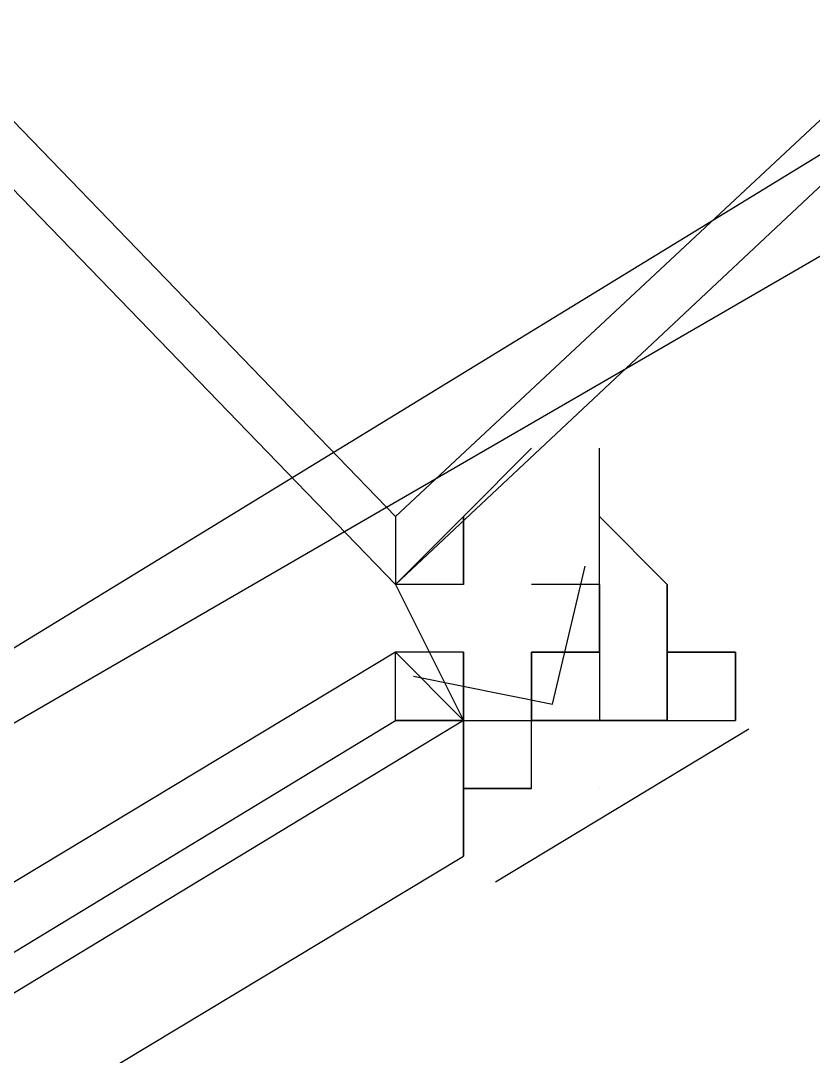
# Model space of a CAD drawing. Header units: feet. Extents: x -84 to 198, y -22 to 181.
# Drawn here: x 131.8464 to 132.002, y 94.0986 to 94.3017 of the extents above; entities that cross this region are included whole.
import ezdxf

# ---------------------------------------------------------------- set-up
doc = ezdxf.new("R2010")
doc.units = ezdxf.units.FT
doc.layers.add('A-LINEA', color=7, linetype='CONTINUOUS')

msp = doc.modelspace()

# ---------------------------------------------------------------- linework, layer by layer
at = {"layer": 'A-LINEA'}
for p, q in [((131.96, 94.2044), (131.96, 94.2044)), ((131.96, 94.2044), (131.96, 94.2044)), ((131.96, 94.2044), (131.96, 94.2044)), ((131.96, 94.2044), (131.96, 94.2044)), ((131.96, 94.1911), (131.96, 94.2044)), ((131.96, 94.2044), (131.96, 94.2044)), ((131.96, 94.2044), (131.96, 94.2044)), ((131.96, 94.2044), (131.96, 94.2044)), ((131.96, 94.2044), (131.96, 94.2044)), ((131.96, 94.2044), (131.96, 94.2044)), ((131.96, 94.2044), (131.96, 94.2044)), ((131.96, 94.1911), (131.96, 94.2044)), ((131.96, 94.2044), (131.96, 94.2044)), ((131.96, 94.2044), (131.96, 94.2044)), ((131.96, 94.1911), (131.9467, 94.1911)), ((131.96, 94.1911), (131.9467, 94.1911)), ((131.96, 94.1911), (131.96, 94.1911)), ((131.96, 94.1911), (131.96, 94.1911)), ((131.96, 94.1911), (131.96, 94.1911)), ((131.96, 94.1911), (131.96, 94.1911)), ((131.96, 94.1911), (131.96, 94.1911)), ((131.96, 94.1911), (131.96, 94.1911)), ((131.96, 94.1778), (131.96, 94.1911)), ((131.96, 94.1911), (131.96, 94.1911)), ((131.96, 94.1911), (131.96, 94.1911)), ((131.96, 94.1911), (131.96, 94.1911)), ((131.96, 94.1911), (131.96, 94.1911)), ((131.96, 94.1911), (131.96, 94.1911)), ((131.96, 94.1911), (131.96, 94.1911)), ((131.96, 94.1911), (131.96, 94.1911)), ((131.96, 94.1911), (131.96, 94.1911)), ((131.96, 94.1911), (131.96, 94.1911)), ((131.96, 94.1911), (131.96, 94.1911)), ((131.96, 94.1911), (131.96, 94.1778)), ((131.96, 94.1911), (131.96, 94.1911)), ((131.96, 94.1911), (131.96, 94.1778)), ((131.96, 94.1911), (131.96, 94.1911)), ((131.96, 94.1911), (131.96, 94.1911)), ((131.96, 94.1911), (131.96, 94.1911)), ((131.96, 94.1911), (131.96, 94.1911)), ((131.96, 94.1911), (131.96, 94.1911)), ((131.96, 94.1911), (131.96, 94.1911)), ((131.96, 94.1911), (131.96, 94.1911)), ((131.96, 94.1778), (131.96, 94.1911)), ((131.96, 94.1911), (131.96, 94.1911)), ((131.96, 94.1911), (131.96, 94.1911)), ((131.96, 94.1911), (131.96, 94.1911)), ((131.96, 94.1911), (131.96, 94.1911)), ((131.96, 94.1911), (131.96, 94.1911)), ((131.96, 94.1911), (131.96, 94.1911)), ((131.96, 94.1911), (131.96, 94.1911)), ((131.96, 94.1911), (131.96, 94.1911)), ((131.96, 94.1911), (131.96, 94.1911)), ((131.96, 94.1911), (131.96, 94.1911)), ((131.96, 94.1911), (131.96, 94.1778)), ((131.96, 94.1911), (131.96, 94.1911)), ((131.96, 94.1911), (131.96, 94.1778)), ((131.96, 94.1911), (131.96, 94.1911)), ((131.9733, 94.1911), (131.9733, 94.1911)), ((131.9733, 94.1911), (131.9733, 94.1911)), ((131.9733, 94.1911), (131.9733, 94.1911)), ((131.9733, 94.1911), (131.9733, 94.1911)), ((131.9733, 94.1911), (131.9733, 94.1911)), ((131.9733, 94.1911), (131.9733, 94.1911)), ((131.9733, 94.1911), (131.9733, 94.1911)), ((131.9733, 94.1911), (131.9733, 94.1911)), ((131.9733, 94.1911), (131.9733, 94.1911)), ((131.9733, 94.1911), (131.9733, 94.1911)), ((131.9733, 94.1911), (131.9733, 94.1911)), ((131.9733, 94.1911), (131.9733, 94.1911)), ((131.9733, 94.1911), (131.9733, 94.1911)), ((131.9733, 94.1911), (131.9733, 94.1911)), ((131.9733, 94.1911), (131.9733, 94.1911)), ((131.9733, 94.1911), (131.9733, 94.1911)), ((131.9733, 94.1911), (131.9733, 94.1911)), ((131.9733, 94.1911), (131.9733, 94.1911)), ((131.9733, 94.1911), (131.9733, 94.1911)), ((131.9733, 94.1911), (131.9733, 94.1911)), ((131.9733, 94.1911), (131.9733, 94.1911)), ((131.9733, 94.1911), (131.9733, 94.1911)), ((131.92, 94.1778), (131.92, 94.1778)), ((131.92, 94.1778), (131.92, 94.1778)), ((131.92, 94.1778), (131.92, 94.1778)), ((131.92, 94.1778), (131.92, 94.1778)), ((131.92, 94.1778), (131.92, 94.1778)), ((131.92, 94.1778), (131.92, 94.1778)), ((131.92, 94.1778), (131.92, 94.1778)), ((131.92, 94.1778), (131.92, 94.1778)), ((131.92, 94.1778), (131.92, 94.1778)), ((131.92, 94.1778), (131.92, 94.1778)), ((131.92, 94.1778), (131.92, 94.1778)), ((131.92, 94.1778), (131.92, 94.1778)), ((131.92, 94.1644), (131.92, 94.1778)), ((131.9333, 94.1778), (131.92, 94.1778)), ((131.92, 94.1778), (131.92, 94.1778)), ((131.92, 94.1778), (131.92, 94.1778)), ((131.92, 94.1778), (131.92, 94.1778)), ((131.92, 94.1778), (131.92, 94.1778)), ((131.92, 94.1778), (131.92, 94.1778)), ((131.92, 94.1778), (131.92, 94.1778)), ((131.92, 94.1778), (131.92, 94.1778)), ((131.92, 94.1778), (131.92, 94.1778)), ((131.92, 94.1778), (131.92, 94.1778)), ((131.92, 94.1778), (131.92, 94.1778)), ((131.92, 94.1778), (131.92, 94.1778)), ((131.92, 94.1778), (131.92, 94.1778)), ((131.92, 94.1644), (131.92, 94.1778)), ((131.9333, 94.1778), (131.92, 94.1778)), ((131.9333, 94.1778), (131.9333, 94.1778)), ((131.9333, 94.1778), (131.9333, 94.1778)), ((131.9333, 94.1778), (131.9333, 94.1644)), ((131.9333, 94.1778), (131.9333, 94.1778)), ((131.9333, 94.1778), (131.9333, 94.1778)), ((131.9333, 94.1778), (131.9333, 94.1778)), ((131.9333, 94.1778), (131.9333, 94.1778)), ((131.9333, 94.1778), (131.9333, 94.1644)), ((131.9333, 94.1778), (131.9333, 94.1778)), ((131.9333, 94.1778), (131.9333, 94.1778)), ((131.9467, 94.1778), (131.96, 94.1778)), ((131.9467, 94.1644), (131.9467, 94.1778)), ((131.9467, 94.1778), (131.9467, 94.1778)), ((131.9467, 94.1778), (131.9467, 94.1778)), ((131.9467, 94.1778), (131.9467, 94.1778)), ((131.9467, 94.1644), (131.9467, 94.1778)), ((131.9467, 94.1778), (131.9467, 94.1778)), ((131.9467, 94.1778), (131.9467, 94.1778)), ((131.9467, 94.1644), (131.9467, 94.1778)), ((131.9467, 94.1778), (131.9467, 94.1778)), ((131.96, 94.1778), (131.9467, 94.1778)), ((131.9467, 94.1778), (131.9467, 94.1778)), ((131.9467, 94.1778), (131.9467, 94.1778)), ((131.9467, 94.1778), (131.9467, 94.1644)), ((131.9467, 94.1778), (131.9467, 94.1778)), ((131.9467, 94.1778), (131.96, 94.1778)), ((131.9467, 94.1644), (131.9467, 94.1778)), ((131.9467, 94.1778), (131.9467, 94.1778)), ((131.9467, 94.1778), (131.9467, 94.1778)), ((131.9467, 94.1778), (131.9467, 94.1778)), ((131.9467, 94.1644), (131.9467, 94.1778)), ((131.9467, 94.1778), (131.9467, 94.1778)), ((131.9467, 94.1778), (131.9467, 94.1778)), ((131.9467, 94.1644), (131.9467, 94.1778)), ((131.9467, 94.1778), (131.9467, 94.1778)), ((131.96, 94.1778), (131.9467, 94.1778)), ((131.9467, 94.1778), (131.9467, 94.1778)), ((131.9467, 94.1778), (131.9467, 94.1778)), ((131.9467, 94.1778), (131.9467, 94.1644)), ((131.9467, 94.1778), (131.9467, 94.1778)), ((131.96, 94.1778), (131.96, 94.1644)), ((131.96, 94.1778), (131.96, 94.1778)), ((131.96, 94.1778), (131.96, 94.1778)), ((131.96, 94.1778), (131.96, 94.1778)), ((131.96, 94.1778), (131.96, 94.1778)), ((131.96, 94.1778), (131.96, 94.1778)), ((131.96, 94.1778), (131.96, 94.1778)), ((131.96, 94.1778), (131.96, 94.1778)), ((131.96, 94.1778), (131.96, 94.1778)), ((131.96, 94.1778), (131.96, 94.1778)), ((131.96, 94.1778), (131.96, 94.1778)), ((131.96, 94.1778), (131.96, 94.1778)), ((131.96, 94.1778), (131.96, 94.1778)), ((131.96, 94.1778), (131.96, 94.1778)), ((131.96, 94.1778), (131.96, 94.1778)), ((131.96, 94.1778), (131.96, 94.1778)), ((131.96, 94.1778), (131.96, 94.1778)), ((131.96, 94.1778), (131.96, 94.1778)), ((131.96, 94.1778), (131.96, 94.1778)), ((131.96, 94.1778), (131.96, 94.1778)), ((131.96, 94.1778), (131.96, 94.1778)), ((131.96, 94.1778), (131.96, 94.1778)), ((131.96, 94.1778), (131.96, 94.1778)), ((131.96, 94.1778), (131.96, 94.1778)), ((131.96, 94.1778), (131.96, 94.1644)), ((131.96, 94.1778), (131.96, 94.1778)), ((131.96, 94.1778), (131.96, 94.1778)), ((131.96, 94.1778), (131.96, 94.1778)), ((131.96, 94.1778), (131.96, 94.1778)), ((131.96, 94.1778), (131.96, 94.1778)), ((131.96, 94.1778), (131.96, 94.1778)), ((131.96, 94.1778), (131.96, 94.1778)), ((131.96, 94.1778), (131.96, 94.1778)), ((131.96, 94.1778), (131.96, 94.1778)), ((131.96, 94.1778), (131.96, 94.1778)), ((131.96, 94.1778), (131.96, 94.1778)), ((131.96, 94.1778), (131.96, 94.1778)), ((131.96, 94.1778), (131.96, 94.1778)), ((131.96, 94.1778), (131.96, 94.1778)), ((131.96, 94.1778), (131.96, 94.1778)), ((131.96, 94.1778), (131.96, 94.1778)), ((131.96, 94.1778), (131.96, 94.1778)), ((131.96, 94.1778), (131.96, 94.1778)), ((131.96, 94.1778), (131.96, 94.1778)), ((131.96, 94.1778), (131.96, 94.1778)), ((131.96, 94.1778), (131.96, 94.1778)), ((131.96, 94.1778), (131.96, 94.1778)), ((131.96, 94.1778), (131.96, 94.1778)), ((131.9733, 94.1778), (131.9733, 94.1778)), ((131.9733, 94.1778), (131.9733, 94.1778)), ((131.9733, 94.1778), (131.9733, 94.1778)), ((131.9733, 94.1778), (131.9733, 94.1778)), ((131.9733, 94.1778), (131.9733, 94.1644)), ((131.9733, 94.1778), (131.9733, 94.1778)), ((131.9733, 94.1778), (131.9867, 94.1778)), ((131.9733, 94.1778), (131.9733, 94.1778)), ((131.9733, 94.1778), (131.9733, 94.1778)), ((131.9733, 94.1778), (131.9733, 94.1778)), ((131.9733, 94.1778), (131.9733, 94.1778)), ((131.9733, 94.1644), (131.9733, 94.1778)), ((131.9733, 94.1778), (131.9733, 94.1778)), ((131.9733, 94.1778), (131.9733, 94.1778)), ((131.9733, 94.1644), (131.9733, 94.1778)), ((131.9733, 94.1778), (131.9733, 94.1778)), ((131.9733, 94.1778), (131.9733, 94.1778)), ((131.9733, 94.1778), (131.9733, 94.1778)), ((131.9733, 94.1778), (131.9733, 94.1778)), ((131.9733, 94.1778), (131.9733, 94.1778)), ((131.9733, 94.1778), (131.9733, 94.1778)), ((131.9733, 94.1778), (131.9733, 94.1778)), ((131.9733, 94.1778), (131.9733, 94.1778)), ((131.9733, 94.1778), (131.9733, 94.1778)), ((131.9733, 94.1778), (131.9733, 94.1778)), ((131.9733, 94.1778), (131.9733, 94.1778)), ((131.9733, 94.1778), (131.9733, 94.1778)), ((131.9733, 94.1778), (131.9733, 94.1644)), ((131.9733, 94.1778), (131.9733, 94.1778)), ((131.9733, 94.1778), (131.9867, 94.1778)), ((131.9733, 94.1778), (131.9733, 94.1778)), ((131.9733, 94.1778), (131.9733, 94.1778)), ((131.9733, 94.1778), (131.9733, 94.1778)), ((131.9733, 94.1778), (131.9733, 94.1778)), ((131.9733, 94.1644), (131.9733, 94.1778)), ((131.9733, 94.1778), (131.9733, 94.1778)), ((131.9733, 94.1778), (131.9733, 94.1778)), ((131.9733, 94.1644), (131.9733, 94.1778)), ((131.9733, 94.1778), (131.9733, 94.1778)), ((131.9733, 94.1778), (131.9733, 94.1778)), ((131.9733, 94.1778), (131.9733, 94.1778)), ((131.9733, 94.1778), (131.9733, 94.1778)), ((131.9733, 94.1778), (131.9733, 94.1778)), ((131.9733, 94.1778), (131.9733, 94.1778)), ((131.9733, 94.1778), (131.9733, 94.1778)), ((131.9733, 94.1778), (131.9733, 94.1778)), ((131.9867, 94.1778), (131.9867, 94.1644)), ((131.9867, 94.1778), (131.9867, 94.1644)), ((131.9867, 94.1644), (131.9867, 94.1778)), ((131.9867, 94.1778), (131.9867, 94.1778)), ((131.9867, 94.1644), (131.9867, 94.1778)), ((131.9867, 94.1778), (131.9867, 94.1644)), ((131.9867, 94.1778), (131.9867, 94.1644)), ((131.9867, 94.1644), (131.9867, 94.1778)), ((131.9867, 94.1778), (131.9867, 94.1778)), ((131.9867, 94.1644), (131.9867, 94.1778)), ((131.92, 94.1644), (131.92, 94.1644)), ((131.92, 94.1644), (131.92, 94.1644)), ((131.92, 94.1644), (131.92, 94.1644)), ((131.92, 94.1644), (131.92, 94.1644)), ((131.92, 94.1644), (131.9333, 94.1644)), ((131.92, 94.1644), (131.92, 94.1644)), ((131.92, 94.1644), (131.9333, 94.1644)), ((131.9333, 94.1644), (131.92, 94.1644)), ((131.92, 94.1644), (131.92, 94.1644)), ((131.92, 94.1644), (131.92, 94.1644)), ((131.92, 94.1644), (131.92, 94.1644)), ((131.92, 94.1644), (131.92, 94.1644)), ((131.92, 94.1644), (131.92, 94.1644)), ((131.92, 94.1644), (131.92, 94.1644)), ((131.92, 94.1644), (131.9333, 94.1644)), ((131.92, 94.1644), (131.92, 94.1644)), ((131.92, 94.1644), (131.9333, 94.1644)), ((131.9333, 94.1644), (131.92, 94.1644)), ((131.92, 94.1644), (131.92, 94.1644)), ((131.92, 94.1644), (131.92, 94.1644)), ((131.9333, 94.1644), (131.9467, 94.1644)), ((131.9333, 94.1644), (131.9333, 94.1644)), ((131.9333, 94.1644), (131.9333, 94.1644)), ((131.9333, 94.1644), (131.9333, 94.1644)), ((131.9333, 94.1644), (131.9333, 94.1644)), ((131.9333, 94.1644), (131.9333, 94.1644)), ((131.9333, 94.1644), (131.9333, 94.1644)), ((131.9333, 94.1644), (131.9333, 94.1644)), ((131.9333, 94.1644), (131.9333, 94.1644)), ((131.9333, 94.1644), (131.9333, 94.1644)), ((131.9333, 94.1644), (131.9333, 94.1644)), ((131.9333, 94.1644), (131.9333, 94.1644)), ((131.9333, 94.1644), (131.9333, 94.1644)), ((131.9333, 94.1644), (131.9333, 94.1644)), ((131.9333, 94.1644), (131.9333, 94.1644)), ((131.9333, 94.1644), (131.9333, 94.1644)), ((131.9333, 94.1644), (131.9467, 94.1644)), ((131.9333, 94.1644), (131.9333, 94.1644)), ((131.9333, 94.1644), (131.9333, 94.1644)), ((131.9333, 94.1511), (131.9333, 94.1644)), ((131.9333, 94.1644), (131.9333, 94.1644)), ((131.9333, 94.1644), (131.9467, 94.1644)), ((131.9333, 94.1644), (131.9333, 94.1644)), ((131.9333, 94.1644), (131.9333, 94.1644)), ((131.9333, 94.1644), (131.9333, 94.1644)), ((131.9333, 94.1644), (131.9333, 94.1644)), ((131.9333, 94.1644), (131.9333, 94.1644)), ((131.9333, 94.1644), (131.9333, 94.1644)), ((131.9333, 94.1644), (131.9333, 94.1644)), ((131.9333, 94.1644), (131.9333, 94.1644)), ((131.9333, 94.1644), (131.9333, 94.1644)), ((131.9333, 94.1644), (131.9333, 94.1644)), ((131.9333, 94.1644), (131.9333, 94.1644)), ((131.9333, 94.1644), (131.9333, 94.1644)), ((131.9333, 94.1644), (131.9333, 94.1644)), ((131.9333, 94.1644), (131.9333, 94.1644)), ((131.9333, 94.1644), (131.9333, 94.1644)), ((131.9333, 94.1644), (131.9467, 94.1644)), ((131.9333, 94.1644), (131.9333, 94.1644)), ((131.9333, 94.1644), (131.9333, 94.1644)), ((131.9333, 94.1511), (131.9333, 94.1644)), ((131.9333, 94.1644), (131.9333, 94.1644)), ((131.9467, 94.1644), (131.9467, 94.1644)), ((131.9467, 94.1644), (131.9467, 94.1644)), ((131.9467, 94.1644), (131.9467, 94.1644)), ((131.9467, 94.1511), (131.9467, 94.1644)), ((131.9467, 94.1644), (131.9467, 94.1644)), ((131.9467, 94.1644), (131.96, 94.1644)), ((131.9467, 94.1644), (131.9467, 94.1644)), ((131.9467, 94.1644), (131.96, 94.1644)), ((131.9467, 94.1644), (131.9467, 94.1644)), ((131.9467, 94.1644), (131.9467, 94.1644)), ((131.9467, 94.1644), (131.9467, 94.1644)), ((131.9467, 94.1644), (131.9467, 94.1644)), ((131.9467, 94.1644), (131.9467, 94.1644)), ((131.9467, 94.1644), (131.9467, 94.1644)), ((131.9467, 94.1644), (131.9467, 94.1644)), ((131.9467, 94.1644), (131.9467, 94.1644)), ((131.9467, 94.1644), (131.9467, 94.1644)), ((131.9467, 94.1644), (131.9467, 94.1644)), ((131.9467, 94.1644), (131.9467, 94.1644)), ((131.9467, 94.1644), (131.9467, 94.1644)), ((131.9467, 94.1644), (131.9467, 94.1644)), ((131.9467, 94.1644), (131.9467, 94.1644)), ((131.9467, 94.1644), (131.9467, 94.1644)), ((131.9467, 94.1644), (131.9467, 94.1644)), ((131.9467, 94.1644), (131.9467, 94.1644)), ((131.9467, 94.1644), (131.9467, 94.1644)), ((131.9467, 94.1644), (131.9467, 94.1644)), ((131.9467, 94.1644), (131.9467, 94.1644)), ((131.9467, 94.1644), (131.9467, 94.1644)), ((131.96, 94.1644), (131.9467, 94.1644)), ((131.96, 94.1644), (131.9467, 94.1644)), ((131.9467, 94.1644), (131.9467, 94.1644)), ((131.9467, 94.1644), (131.9467, 94.1644)), ((131.9467, 94.1644), (131.9467, 94.1644)), ((131.9467, 94.1511), (131.9467, 94.1644)), ((131.9467, 94.1644), (131.9467, 94.1644)), ((131.9467, 94.1644), (131.96, 94.1644)), ((131.9467, 94.1644), (131.9467, 94.1644)), ((131.9467, 94.1644), (131.96, 94.1644)), ((131.9467, 94.1644), (131.9467, 94.1644)), ((131.9467, 94.1644), (131.9467, 94.1644)), ((131.9467, 94.1644), (131.9467, 94.1644)), ((131.9467, 94.1644), (131.9467, 94.1644)), ((131.9467, 94.1644), (131.9467, 94.1644)), ((131.9467, 94.1644), (131.9467, 94.1644)), ((131.9467, 94.1644), (131.9467, 94.1644)), ((131.9467, 94.1644), (131.9467, 94.1644)), ((131.9467, 94.1644), (131.9467, 94.1644)), ((131.9467, 94.1644), (131.9467, 94.1644)), ((131.9467, 94.1644), (131.9467, 94.1644)), ((131.9467, 94.1644), (131.9467, 94.1644)), ((131.9467, 94.1644), (131.9467, 94.1644)), ((131.9467, 94.1644), (131.9467, 94.1644)), ((131.9467, 94.1644), (131.9467, 94.1644)), ((131.9467, 94.1644), (131.9467, 94.1644)), ((131.9467, 94.1644), (131.9467, 94.1644)), ((131.9467, 94.1644), (131.9467, 94.1644)), ((131.9467, 94.1644), (131.9467, 94.1644)), ((131.9467, 94.1644), (131.9467, 94.1644)), ((131.9467, 94.1644), (131.9467, 94.1644)), ((131.96, 94.1644), (131.9467, 94.1644)), ((131.96, 94.1644), (131.9467, 94.1644)), ((131.96, 94.1644), (131.96, 94.1644)), ((131.96, 94.1644), (131.96, 94.1644)), ((131.96, 94.1644), (131.96, 94.1644)), ((131.96, 94.1644), (131.96, 94.1644)), ((131.96, 94.1644), (131.96, 94.1644)), ((131.96, 94.1644), (131.96, 94.1644)), ((131.96, 94.1644), (131.96, 94.1644)), ((131.96, 94.1644), (131.96, 94.1644)), ((131.96, 94.1644), (131.96, 94.1644)), ((131.96, 94.1644), (131.96, 94.1644)), ((131.96, 94.1644), (131.96, 94.1644)), ((131.96, 94.1644), (131.96, 94.1644)), ((131.96, 94.1644), (131.96, 94.1644)), ((131.96, 94.1644), (131.96, 94.1644)), ((131.96, 94.1644), (131.96, 94.1644)), ((131.96, 94.1644), (131.96, 94.1644)), ((131.96, 94.1644), (131.96, 94.1644)), ((131.96, 94.1644), (131.96, 94.1644)), ((131.96, 94.1644), (131.96, 94.1644)), ((131.96, 94.1644), (131.96, 94.1644)), ((131.96, 94.1644), (131.96, 94.1644)), ((131.96, 94.1644), (131.96, 94.1644)), ((131.9733, 94.1644), (131.96, 94.1644)), ((131.96, 94.1644), (131.96, 94.1644)), ((131.9733, 94.1644), (131.96, 94.1644)), ((131.96, 94.1644), (131.96, 94.1644)), ((131.96, 94.1644), (131.96, 94.1644)), ((131.96, 94.1644), (131.96, 94.1644)), ((131.96, 94.1644), (131.96, 94.1644)), ((131.96, 94.1644), (131.96, 94.1644)), ((131.96, 94.1644), (131.96, 94.1644)), ((131.96, 94.1644), (131.96, 94.1644)), ((131.96, 94.1644), (131.96, 94.1644)), ((131.96, 94.1644), (131.96, 94.1644)), ((131.96, 94.1644), (131.96, 94.1644)), ((131.96, 94.1644), (131.96, 94.1644)), ((131.96, 94.1644), (131.96, 94.1644)), ((131.96, 94.1644), (131.96, 94.1644)), ((131.96, 94.1644), (131.96, 94.1644)), ((131.96, 94.1644), (131.96, 94.1644)), ((131.96, 94.1644), (131.96, 94.1644)), ((131.96, 94.1644), (131.96, 94.1644)), ((131.96, 94.1644), (131.96, 94.1644)), ((131.96, 94.1644), (131.96, 94.1644)), ((131.96, 94.1644), (131.96, 94.1644)), ((131.96, 94.1644), (131.96, 94.1644)), ((131.96, 94.1644), (131.96, 94.1644)), ((131.96, 94.1644), (131.96, 94.1644)), ((131.96, 94.1644), (131.96, 94.1644)), ((131.96, 94.1644), (131.96, 94.1644)), ((131.96, 94.1644), (131.96, 94.1644)), ((131.96, 94.1644), (131.96, 94.1644)), ((131.96, 94.1644), (131.96, 94.1644)), ((131.96, 94.1644), (131.96, 94.1644)), ((131.9733, 94.1644), (131.96, 94.1644)), ((131.96, 94.1644), (131.96, 94.1644)), ((131.9733, 94.1644), (131.96, 94.1644)), ((131.96, 94.1644), (131.96, 94.1644)), ((131.96, 94.1644), (131.96, 94.1644)), ((131.96, 94.1644), (131.96, 94.1644)), ((131.96, 94.1644), (131.96, 94.1644)), ((131.96, 94.1644), (131.96, 94.1644)), ((131.96, 94.1644), (131.96, 94.1644)), ((131.96, 94.1644), (131.96, 94.1644)), ((131.9733, 94.1644), (131.9733, 94.1644)), ((131.9733, 94.1644), (131.9733, 94.1644)), ((131.9733, 94.1644), (131.9733, 94.1644)), ((131.9733, 94.1644), (131.9733, 94.1644)), ((131.9733, 94.1644), (131.9733, 94.1644)), ((131.9733, 94.1644), (131.9733, 94.1644)), ((131.9733, 94.1644), (131.9733, 94.1644)), ((131.9733, 94.1644), (131.9733, 94.1644)), ((131.9733, 94.1644), (131.9733, 94.1644)), ((131.9733, 94.1644), (131.9733, 94.1644)), ((131.9733, 94.1644), (131.9733, 94.1644)), ((131.9733, 94.1644), (131.9733, 94.1644)), ((131.9733, 94.1644), (131.9733, 94.1644)), ((131.9733, 94.1644), (131.9733, 94.1644)), ((131.9733, 94.1644), (131.9733, 94.1644)), ((131.9733, 94.1644), (131.9733, 94.1644)), ((131.9733, 94.1644), (131.9733, 94.1644)), ((131.9733, 94.1644), (131.9733, 94.1644)), ((131.9733, 94.1644), (131.9733, 94.1644)), ((131.9733, 94.1644), (131.9733, 94.1644)), ((131.9733, 94.1644), (131.9733, 94.1644)), ((131.9733, 94.1644), (131.9733, 94.1644)), ((131.9733, 94.1644), (131.9733, 94.1644)), ((131.9733, 94.1644), (131.9733, 94.1644)), ((131.9733, 94.1644), (131.9733, 94.1644)), ((131.9733, 94.1644), (131.9733, 94.1644)), ((131.9733, 94.1644), (131.9733, 94.1644)), ((131.9733, 94.1644), (131.9733, 94.1644)), ((131.9867, 94.1644), (131.9867, 94.1644)), ((131.9867, 94.1644), (131.9867, 94.1644)), ((131.9867, 94.1644), (131.9867, 94.1644)), ((131.9867, 94.1644), (131.9867, 94.1644)), ((131.9867, 94.1644), (131.9867, 94.1644)), ((131.9867, 94.1644), (131.9867, 94.1644)), ((131.9893, 94.1627), (131.9396, 94.1327)), ((131.9893, 94.1627), (131.9396, 94.1327)), ((131.9333, 94.1511), (131.9333, 94.1511)), ((131.9333, 94.1511), (131.9333, 94.1511)), ((131.9333, 94.1511), (131.9333, 94.1511)), ((131.9467, 94.1511), (131.9333, 94.1511)), ((131.9467, 94.1511), (131.9333, 94.1511)), ((131.9333, 94.1511), (131.9333, 94.1511)), ((131.9333, 94.1511), (131.9333, 94.1511)), ((131.9333, 94.1511), (131.9333, 94.1511)), ((131.9333, 94.1511), (131.9333, 94.1511)), ((131.9333, 94.1511), (131.9333, 94.1511)), ((131.9333, 94.1511), (131.9467, 94.1511)), ((131.9333, 94.1511), (131.9333, 94.1511)), ((131.9333, 94.1511), (131.9333, 94.1511)), ((131.9333, 94.1511), (131.9333, 94.1511)), ((131.9467, 94.1511), (131.9333, 94.1511)), ((131.9467, 94.1511), (131.9333, 94.1511)), ((131.9333, 94.1511), (131.9333, 94.1511)), ((131.9333, 94.1511), (131.9333, 94.1511)), ((131.9333, 94.1511), (131.9333, 94.1511)), ((131.9333, 94.1511), (131.9333, 94.1511)), ((131.9333, 94.1511), (131.9333, 94.1511)), ((131.9333, 94.1511), (131.9467, 94.1511)), ((131.9467, 94.1511), (131.9467, 94.1511)), ((131.9467, 94.1511), (131.9467, 94.1511)), ((131.9467, 94.1511), (131.9467, 94.1511)), ((131.9467, 94.1511), (131.9467, 94.1511)), ((131.9467, 94.1511), (131.9467, 94.1511)), ((131.9467, 94.1511), (131.9467, 94.1511)), ((131.9467, 94.1511), (131.9467, 94.1511)), ((131.9467, 94.1511), (131.9467, 94.1511)), ((131.9467, 94.1511), (131.9467, 94.1511)), ((131.9467, 94.1511), (131.9467, 94.1511)), ((131.9467, 94.1511), (131.9467, 94.1511)), ((131.9467, 94.1511), (131.9467, 94.1511)), ((131.9467, 94.1511), (131.9467, 94.1511)), ((131.9467, 94.1511), (131.9467, 94.1511)), ((131.9467, 94.1511), (131.9467, 94.1511)), ((131.9467, 94.1511), (131.9467, 94.1511)), ((131.9467, 94.1511), (131.9467, 94.1511)), ((131.9467, 94.1511), (131.9467, 94.1511)), ((131.9467, 94.1511), (131.9467, 94.1511)), ((131.9467, 94.1511), (131.9467, 94.1511)), ((131.9467, 94.1511), (131.9467, 94.1511)), ((131.9467, 94.1511), (131.9467, 94.1511)), ((131.9467, 94.1511), (131.9467, 94.1511)), ((131.9467, 94.1511), (131.9467, 94.1511)), ((131.9467, 94.1511), (131.9467, 94.1511)), ((131.9467, 94.1511), (131.9467, 94.1511)), ((131.9467, 94.1511), (131.9467, 94.1511)), ((131.9467, 94.1511), (131.9467, 94.1511)), ((131.9467, 94.1511), (131.9467, 94.1511)), ((131.9467, 94.1511), (131.9467, 94.1511)), ((131.9467, 94.1511), (131.9467, 94.1511)), ((131.9467, 94.1511), (131.9467, 94.1511)), ((131.9467, 94.1511), (131.9467, 94.1511)), ((131.9467, 94.1511), (131.9467, 94.1511)), ((131.9467, 94.1511), (131.9467, 94.1511)), ((131.9467, 94.1511), (131.9467, 94.1511)), ((131.96, 94.1511), (131.96, 94.1511)), ((131.96, 94.1511), (131.96, 94.1511))]:
    msp.add_line(p, q, dxfattribs=at)
for points in [[(131.7333, 94.8044), (131.52, 94.6044), (131.92, 94.1911), (132.1333, 94.3911), (131.7333, 94.8044)], [(131.7333, 94.8044), (131.52, 94.6044), (131.92, 94.1911), (132.1333, 94.3911), (131.7333, 94.8044)], [(131.5067, 94.6311), (131.7467, 94.7911), (132.0533, 94.2844), (131.8, 94.1378), (131.5067, 94.6311)], [(131.5067, 94.6311), (131.7467, 94.7911), (132.0533, 94.2844), (131.8, 94.1378), (131.5067, 94.6311)], [(131.7333, 94.7911), (131.5333, 94.6044), (131.92, 94.2044), (132.12, 94.3911), (131.7333, 94.7911)], [(131.7333, 94.7911), (131.5333, 94.6044), (131.92, 94.2044), (132.12, 94.3911), (131.7333, 94.7911)], [(131.52, 94.6311), (131.7467, 94.7778), (132.04, 94.2978), (131.8, 94.1511), (131.52, 94.6311)], [(131.52, 94.6311), (131.7467, 94.7778), (132.04, 94.2978), (131.8, 94.1511), (131.52, 94.6311)], [(131.9467, 94.2178), (131.9333, 94.2044), (131.9333, 94.2044), (131.9333, 94.2044), (131.9333, 94.2044), (131.9333, 94.2044), (131.9333, 94.2044), (131.9333, 94.2044)], [(131.9467, 94.2178), (131.9333, 94.2044), (131.9333, 94.2044), (131.9333, 94.2044), (131.9333, 94.2044), (131.9333, 94.2044), (131.9333, 94.2044), (131.9333, 94.2044)], [(131.96, 94.2044), (131.96, 94.2178), (131.96, 94.2178)], [(131.96, 94.2044), (131.96, 94.2178), (131.96, 94.2178)], [(131.92, 94.2044), (131.92, 94.2044), (131.92, 94.1911), (131.9333, 94.2044), (131.9333, 94.1911), (131.9333, 94.1911), (131.92, 94.1911), (131.92, 94.1911), (131.9333, 94.1644), (131.9333, 94.1644)], [(131.92, 94.2044), (131.92, 94.2044), (131.92, 94.1911), (131.9333, 94.2044), (131.9333, 94.1911), (131.9333, 94.1911), (131.92, 94.1911), (131.92, 94.1911), (131.9333, 94.1644), (131.9333, 94.1644)], [(131.9333, 94.1911), (131.9333, 94.2044), (131.9333, 94.2044), (131.9333, 94.2044), (131.9333, 94.2044)], [(131.9333, 94.1911), (131.9333, 94.2044), (131.9333, 94.2044), (131.9333, 94.2044), (131.9333, 94.2044)], [(131.9867, 94.1778), (131.9733, 94.1778), (131.9733, 94.1911), (131.96, 94.2044)], [(131.9867, 94.1778), (131.9733, 94.1778), (131.9733, 94.1911), (131.96, 94.2044)], [(131.9235, 94.1731), (131.9508, 94.1676), (131.9572, 94.1947)], [(131.9235, 94.1731), (131.9508, 94.1676), (131.9572, 94.1947)], [(131.96, 94.1911), (131.96, 94.1911), (131.96, 94.1911), (131.96, 94.1911)], [(131.96, 94.1911), (131.96, 94.1911), (131.96, 94.1911), (131.96, 94.1911)], [(131.9733, 94.1911), (131.9733, 94.1778), (131.9733, 94.1644)], [(131.9733, 94.1911), (131.9733, 94.1778), (131.9733, 94.1644)], [(128.9733, 92.3778), (131.92, 94.1644), (131.92, 94.1778), (128.9733, 92.4044), (128.9733, 92.3911), (128.9733, 92.3778)], [(128.9733, 92.3778), (131.92, 94.1644), (131.92, 94.1778), (128.9733, 92.4044), (128.9733, 92.3911), (128.9733, 92.3778)], [(131.92, 94.1778), (131.9333, 94.1644), (131.92, 94.1644), (131.9333, 94.1644), (131.9333, 94.1511), (131.9333, 94.1378)], [(131.92, 94.1778), (131.9333, 94.1644), (131.92, 94.1644), (131.9333, 94.1644), (131.9333, 94.1511), (131.9333, 94.1378)], [(131.9333, 94.1778), (131.9333, 94.1644), (131.9333, 94.1511)], [(131.9333, 94.1644), (131.9333, 94.1644), (131.9333, 94.1778)], [(131.9333, 94.1778), (131.9333, 94.1644), (131.9333, 94.1511)], [(131.9333, 94.1644), (131.9333, 94.1644), (131.9333, 94.1778)], [(131.9467, 94.1778), (131.9467, 94.1778), (131.9467, 94.1778)], [(131.9467, 94.1778), (131.9467, 94.1778), (131.9467, 94.1778)], [(131.96, 94.1778), (131.96, 94.1644), (131.9733, 94.1644)], [(131.96, 94.1778), (131.96, 94.1644), (131.9733, 94.1644)], [(131.9733, 94.1778), (131.9733, 94.1644), (131.9867, 94.1644)], [(131.9733, 94.1778), (131.9733, 94.1644), (131.9867, 94.1644)], [(128.9867, 92.3644), (131.9333, 94.1378), (131.9333, 94.1511), (131.9333, 94.1644), (128.9867, 92.3778), (128.9733, 92.3778), (128.9867, 92.3644)], [(128.9867, 92.3644), (131.9333, 94.1378), (131.9333, 94.1511), (131.9333, 94.1644), (128.9867, 92.3778), (128.9733, 92.3778), (128.9867, 92.3644)]]:
    msp.add_lwpolyline(points, dxfattribs=at)

doc.saveas('drawing.dxf')
